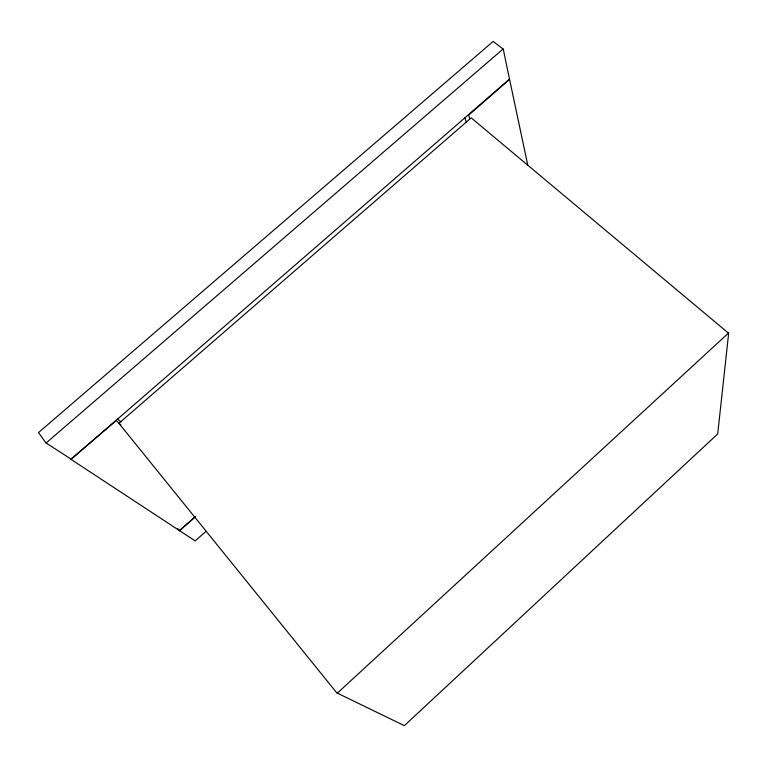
<?xml version="1.0" encoding="UTF-8"?>
<svg xmlns="http://www.w3.org/2000/svg" width="767" height="767" viewBox="0 0 767 767"><rect width="100%" height="100%" fill="white"/><g stroke="black" fill="none" stroke-linecap="round" stroke-linejoin="round"><path stroke-width="1.15" d="M509.556 79.356L503.257 49.146L493.152 41.437L38.513 432.559L45.867 442.837L71.283 459.232L509.422 79.212M118.914 423.307L471.197 117.859L728.65 333.281L717.701 433.949L404.372 725.659L336.799 692.879L118.914 423.307L120.879 424.937M728.506 333.06L337.25 693.215M509.461 79.385L468.704 115.06L469.701 118.751M503.133 48.963L46.106 443.01M119.058 422.953L116.028 420.652L70.823 459.232M206.131 531.253L195.163 540.898L71.197 459.491M195.499 516.498L179.363 530.601M195.048 517.044L179.612 530.687M179.468 530.591L177.886 528.684M117.409 418.993L121.157 421.936M509.614 79.615L527.782 165.193M464.955 117.581L466.259 122.164"/></g></svg>
